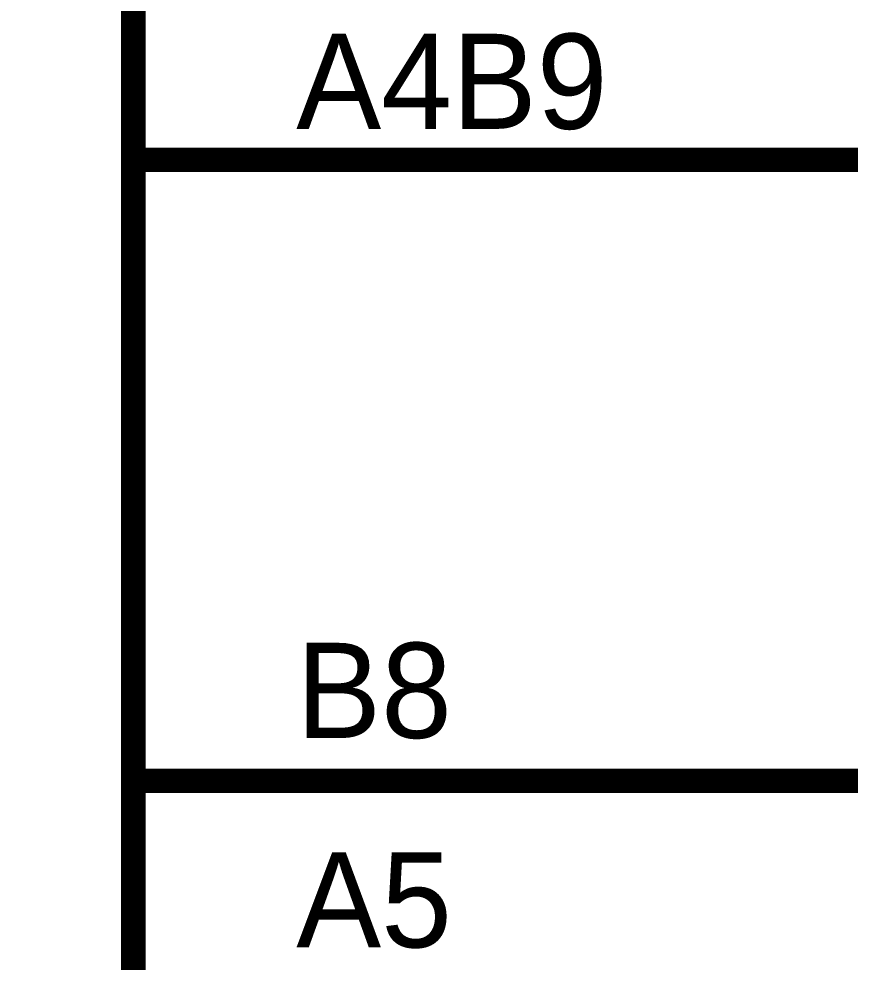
# Model space of a CAD drawing. Header units: inches. Extents: x 0 to 31.5, y 0 to 22.3.
# Drawn here: x 3.3477 to 3.749, y 18.1122 to 18.5675 of the extents above; entities that cross this region are included whole.
import ezdxf

# ---------------------------------------------------------------- set-up
doc = ezdxf.new("R2010")
doc.units = ezdxf.units.IN
doc.header["$MEASUREMENT"] = 0
doc.layers.add('Sheet', color=255, linetype='Continuous')

msp = doc.modelspace()

# ---------------------------------------------------------------- linework, layer by layer
at = {"layer": 'Sheet'}
for points in [[(2.3029, 19.0996, 0.0118, 0.0118, 0), (3.40297, 19.0996, 0.0118, 0.0118, 0), (3.40297, 16.59981, 0.0118, 0.0118, 0), (2.3029, 16.59981, 0.0118, 0.0118, 0), (2.3029, 19.0996, 0.0118, 0.0118, 0)], [(2.3029, 19.0996, 0.0039, 0.0039, 0), (2.3029, 16.59981, 0.0039, 0.0039, 0), (3.40297, 16.59981, 0.0039, 0.0039, 0), (3.40297, 19.0996, 0.0039, 0.0039, 0), (2.3029, 19.0996, 0.0039, 0.0039, 0), (2.3029, 19.0996, 0.0039, 0.0039, 0)]]:
    msp.add_lwpolyline(points, format="xyseb", close=True, dxfattribs=at)
for points in [[(3.40297, 18.49949, 0.0118, 0.0118, 0), (3.80258, 18.49949, 0.0118, 0.0118, 0)], [(3.40297, 18.19972, 0.0118, 0.0118, 0), (3.80258, 18.19972, 0.0118, 0.0118, 0)]]:
    msp.add_lwpolyline(points, format="xyseb", dxfattribs=at)

# ---------------------------------------------------------------- texts
for s, p in [('A4B9', (3.48163, 18.51442)), ('B8', (3.48163, 18.2204)), ('A5', (3.48163, 18.11932))]:
    msp.add_text(s, height=0.045941, dxfattribs=at).set_placement(p)

doc.saveas('drawing.dxf')
